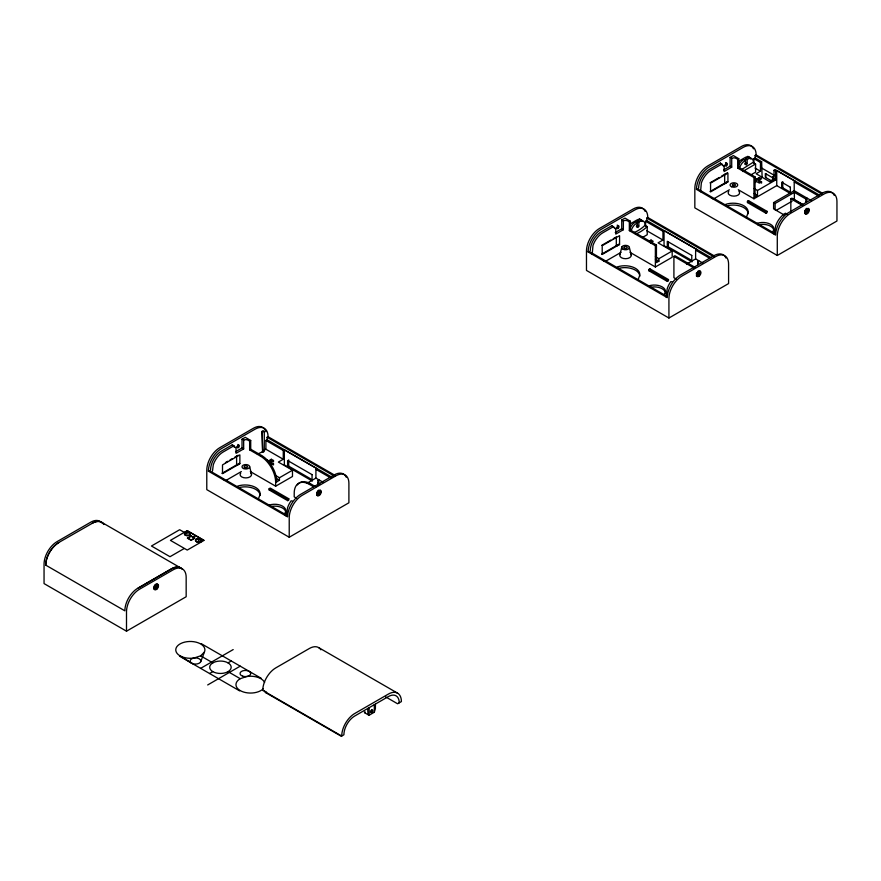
<?xml version="1.0" encoding="UTF-8"?>
<svg xmlns="http://www.w3.org/2000/svg" width="881" height="881" viewBox="0 0 881 881"><rect width="100%" height="100%" fill="white"/><g stroke="black" fill="none" stroke-linecap="round" stroke-linejoin="round"><path stroke-width="1.32" d="M250.303 471.555L275.665 486.191L275.665 482.436A21.474 12.4 60 0 0 260.479 456.127L249.631 449.872L249.631 441.095L248.001 440.159A3.072 1.773 0 0 0 243.663 440.159L242.033 439.223L242.033 447.989L235.524 451.744M275.665 482.436L279.464 480.244L279.464 477.733L292.481 470.223L292.481 476.478L275.665 486.191M615.224 232.529L621.733 228.774L621.733 219.997L623.363 220.944A3.072 1.773 0 0 1 627.701 220.944L629.331 221.88L629.331 230.646L630.411 230.029L656.444 245.05L656.444 262.593L658.889 261.183L658.889 258.684L672.181 251.008L672.181 257.263L655.365 266.976L630.003 252.34M723.587 169.967L730.096 166.212L730.096 157.446L731.715 158.382A3.072 1.773 0 0 1 736.064 158.382L737.683 159.318L737.683 168.084L738.774 167.467L755.039 176.861L755.039 196.904L757.484 195.494L757.484 190.483L775.654 179.988L775.654 171.222L774.025 170.286L774.025 179.052L769.686 181.552M811.456 200.659L794.21 190.703L773.595 202.597L773.595 208.863L784.079 214.92M775.115 209.744L775.115 203.478L794.365 192.355L806.699 199.48M212.497 471.016L213.29 464.761A15.34 8.854 -60 0 1 223.047 452.063L233.894 445.797L236.064 448.297L236.064 453.308L243.663 448.925L243.663 440.159M619.96 254.587L621.81 247.021M258.166 499.494L259.565 495.849A14.955 8.634 0 0 0 254.224 486.753A14.955 8.634 0 0 0 237.639 486.125M200.681 661.807L204.403 652.061A14.57 8.414 0 0 0 191.595 641.5A14.57 8.414 0 0 0 175.815 650.607A14.57 8.414 0 0 0 194.106 658.008L200.637 655.827L204.403 652.061M637.866 280.279L639.265 276.623A14.955 8.634 0 0 0 633.913 267.538A14.955 8.634 0 0 0 617.328 266.91M746.218 217.717L747.617 214.061A14.955 8.634 0 0 0 742.276 204.976A14.955 8.634 0 0 0 725.691 204.348M365.186 711.925L365.009 712.96L369.029 715.273L374.304 712.222L375.383 708.676L375.46 704.04L388.378 696.574A15.34 8.854 -60 0 1 399.225 702.84M772.406 180.109L772.945 176.541L772.945 180.396M638.824 226.109L638.009 227.518L636.379 226.582L637.194 225.173L638.824 226.109L638.824 222.034L637.194 221.098L637.194 227.045M747.176 163.547L746.361 164.956L744.742 164.02L745.546 162.611L747.176 163.547L747.176 159.472L745.546 158.536L745.546 164.483M239.863 463.648L222.508 473.67L222.508 464.893L239.863 454.882L239.863 463.648L236.615 465.52L236.615 456.028M619.563 244.433L602.208 254.455L602.208 245.678L619.563 235.656L619.563 244.433L616.304 246.306L616.304 236.813M727.926 181.871L710.571 191.893L710.571 183.116L727.926 173.094L727.926 181.871L724.667 183.744L724.667 174.251M233.894 445.797L232.276 444.85L221.428 451.116A15.34 8.854 -60 0 0 210.57 469.903M242.033 439.223L245.292 437.339L250.711 440.467L250.711 449.244L249.631 449.872M623.363 220.944L623.363 229.71L615.764 234.093L615.764 229.082L611.965 225.635L601.117 231.901A15.34 8.854 -60 0 0 590.27 250.689M621.733 219.997L624.981 218.125L630.411 221.252L630.411 230.029M731.715 158.382L731.715 167.148L724.127 171.531L724.127 166.52L720.328 163.073L709.48 169.339A15.34 8.854 -60 0 0 698.633 188.127M730.096 157.446L733.344 155.563L738.774 158.69L738.774 167.467M613.594 226.582L602.747 232.837A15.34 8.854 -60 0 0 592.979 245.546L592.186 254.301M721.957 164.02L711.11 170.286A15.34 8.854 -60 0 0 701.342 182.984L700.549 191.75M262.109 431.393L263.188 430.765L264.278 431.393L264.278 451.435L262.648 452.371L262.109 431.393L262.648 452.371M262.648 431.701L262.109 432.02L264.278 431.393M249.631 441.095L250.711 440.467M629.331 221.88L630.411 221.252M737.683 159.318L738.774 158.69M630.411 223.763L636.919 220.008A7.676 4.427 -60 0 1 642.128 221.494M738.774 161.201L745.282 157.446A7.676 4.427 -60 0 1 750.48 158.932M637.194 221.098L638.009 220.624A7.676 4.427 -60 0 1 642.943 221.439M745.546 158.536L746.361 158.062A7.676 4.427 -60 0 1 751.295 158.877M638.824 222.034L639.628 221.571A7.676 4.427 -60 0 1 645.057 224.699L645.057 225.327A33.181 19.151 -60 0 1 634.441 232.397M747.176 159.472L747.991 159.009A7.676 4.427 -60 0 1 753.42 162.137L741.659 169.548M346.277 477.26A18.413 10.627 -60 0 0 334.251 474.914L300.619 494.34A18.413 10.627 -60 0 0 287.602 516.883L208.401 471.159L209.381 470.597L287.393 515.638M332.104 477.315L267.097 439.784L267.097 437.273L268.066 436.712L335.441 475.608M725.977 258.034A18.413 10.627 -60 0 0 713.94 255.699L680.319 275.114A18.413 10.627 -60 0 0 667.291 297.668L588.101 251.944L589.081 251.382L667.093 296.423M710.626 257.417L646.797 220.569L646.797 218.059L647.766 217.497L713.962 255.71M834.329 195.483A18.413 10.627 -60 0 0 822.303 193.137L788.671 212.563A18.413 10.627 -60 0 0 775.654 235.106L696.464 189.382L697.444 188.82L775.445 233.861M762.098 177.301L761.658 161.763L755.149 158.007L755.149 155.496L756.129 154.935L822.325 193.148M225.437 462.58L227.75 461.248M230.062 459.904L232.375 458.572M234.698 457.239L238.167 455.235M601.668 245.37L610.918 240.028M613.231 238.685L615.544 237.352M710.02 182.808L719.281 177.466M721.594 176.123L727.376 172.786M265.897 440.467L283.264 450.488L283.264 459.265L265.897 449.244L265.897 440.467L267.097 439.784M645.597 226.263L645.597 221.252L646.797 220.569M753.96 163.701L753.96 158.69L755.149 158.007M742.661 171.487L755.59 164.02L755.59 172.158L750.887 174.879M221.968 473.35L239.324 463.329M601.668 254.135L619.024 244.114M710.02 191.573L727.376 181.552M753.96 158.69L760.468 162.456L761.658 161.763M257.373 454.167L262.648 451.744L262.109 452.063M264.091 450.279L265.897 449.244M260.479 456.127L261.558 455.499A21.474 12.4 60 0 1 276.755 481.808M642.524 237.441L647.227 234.72L647.227 226.582L645.057 225.327M760.468 162.456L760.468 171.222L756.129 173.722L770.005 181.86M226.142 480.343L241.328 471.566M605.831 261.128L621.028 252.351M714.194 198.566L729.38 189.789M737.683 168.084L753.96 177.488L755.039 176.861M283.264 450.488L284.343 449.872L316.995 468.714L315.916 469.342L315.916 478.119L306.962 483.284M645.597 221.252L662.952 231.274L664.043 230.646L696.695 249.499L695.616 250.127L695.616 258.893L686.53 264.146M266.811 459.783L268.617 460.829L271.326 459.265L273.495 460.51L273.495 461.765M649.22 241.086L651.026 240.05L653.195 241.295L650.475 242.859M754.863 178.006L756.669 179.052L759.378 177.488L761.558 178.733L758.838 180.308L758.838 181.552L760.644 182.598M754.863 179.261L756.669 180.308L759.378 178.733L759.378 177.488M774.025 170.286L775.225 169.593L818.978 194.855M270.786 462.085L273.495 463.648L273.495 464.904L270.786 463.329L270.786 462.085L273.495 460.51M754.863 182.598L756.669 181.552L759.378 183.116L761.558 181.871L761.558 183.116M775.654 171.222L776.745 170.595L795.29 181.31L794.21 181.927L794.21 190.703M271.326 464.904L273.495 463.648M283.264 459.265L278.374 462.085L292.481 470.223M662.952 231.274L662.952 240.05L658.074 242.859L672.181 251.008M629.331 230.646L655.365 245.678L656.444 245.05M747.451 201.286L748.531 200.659L767.087 211.374L767.087 212.618L765.996 213.246L747.451 202.542L747.451 201.286L765.996 211.991L767.087 211.374M747.451 202.542L748.531 201.914L748.531 200.659M738.3 189.734L753.96 198.776L776.745 185.627L790.653 193.655M269.157 488.702L270.236 488.074L288.792 498.778L288.792 500.034L287.713 500.661L269.157 489.957L269.157 488.702L287.713 499.406L288.792 498.778M648.857 269.487L649.936 268.859L668.492 279.563L668.492 280.819L667.402 281.446L648.857 270.731L648.857 269.487L667.402 280.191L668.492 279.563M269.157 489.957L270.236 489.329M648.857 270.731L649.936 270.115L649.936 268.859M676.278 279.057L673.91 277.68L673.91 256.382L674.989 255.765L695.197 267.428M192.763 537.19L195.516 535.604M184.107 548.577L170 556.715L151.455 546.011L179.658 529.723L184.294 532.399M790.841 212.09L790.841 198.776L791.931 198.148L803.615 204.899M776.249 210.339L792.107 201.187M296.589 498.272L294.21 496.895L294.21 493.14A21.474 12.4 60 0 1 309.396 484.374L310.475 483.746L315.839 486.841M317.975 485.563L317.975 480.552L319.054 479.925M697.675 265.093L697.675 261.338L698.754 260.71M806.027 202.542L806.027 198.776L807.117 198.148M137.888 588.288L171.52 568.873A18.413 10.627 -60 0 1 182.345 569.302M284.761 514.768L286.997 513.469M126.501 631.192L186.166 596.745L186.166 577.319A18.413 10.627 -60 0 0 173.15 569.809L139.517 589.224A18.413 10.627 -60 0 0 126.501 611.777L126.501 631.192L44.05 583.585L44.05 564.17A18.413 10.627 -60 0 1 57.067 541.628L90.699 522.213A18.413 10.627 -60 0 1 101.524 522.642M289.221 537.245L348.898 502.787L348.898 483.372A18.413 10.627 -60 0 0 335.87 475.861L302.249 495.276A18.413 10.627 -60 0 0 289.221 517.819L289.221 537.245L206.782 489.638L206.782 470.223A18.413 10.627 -60 0 1 219.798 447.669L253.431 428.254A18.413 10.627 -60 0 1 264.906 429.576M668.921 318.019L728.587 283.572L728.587 264.157A18.413 10.627 -60 0 0 715.57 256.646L681.938 276.061A18.413 10.627 -60 0 0 668.921 298.604L668.921 318.019L586.471 270.423L586.471 251.008A18.413 10.627 -60 0 1 599.487 228.454L633.12 209.039A18.413 10.627 -60 0 1 645.145 211.374M777.284 255.468L836.95 221.01L836.95 201.595A18.413 10.627 -60 0 0 823.933 194.084L790.301 213.499A18.413 10.627 -60 0 0 777.284 236.042L777.284 255.468L694.834 207.861L694.834 188.446A18.413 10.627 -60 0 1 707.85 165.892L741.483 146.477A18.413 10.627 -60 0 1 753.508 148.812M200.637 668.36L233.19 649.572M209.59 673.525L212.839 671.641A10.737 6.2 0 0 0 230.811 668.866A10.737 6.2 0 0 0 217.651 661.268A10.737 6.2 0 0 0 212.839 671.641M228.025 662.875L231.285 660.992M207.685 684.955L240.227 666.157M264.487 690.693L265.577 692.565L266.558 692.003M265.577 692.565L341.299 736.285L343.898 734.787A15.34 8.854 -60 0 1 354.746 716L375.46 704.04M228.025 671.641L240.238 678.689L246.768 676.509A14.57 8.414 0 0 1 264.619 682.467M755.149 155.496L822.524 194.393M794.21 181.927L819.055 196.276M753.42 162.765L755.59 164.02M761.658 168.029L775.225 175.859M772.406 177.61L765.347 173.535L765.347 177.301L772.406 181.365M755.039 168.084L760.468 171.222M774.025 179.052L775.654 179.988M803.34 205.053L794.365 199.877L794.365 192.355M758.838 180.308L761.558 181.871M790.841 198.776L802.525 205.526M730.096 166.212L731.715 167.148M724.127 166.52L720.328 163.073M754.07 188.512L757.484 190.483M773.595 202.597L775.115 203.478M754.07 193.523L757.484 195.494M787.592 214.435L785.423 213.18A15.34 8.854 -60 0 0 775.654 225.888L774.278 234.313M646.797 218.059L714.172 256.955M695.616 250.127L709.657 258.243M646.753 230.69L662.952 240.05M695.616 258.893L703.093 263.221M692.059 261.855L664.043 245.678L664.043 230.646M673.91 256.382L694.107 268.055M621.733 228.774L623.363 229.71M615.764 229.082L611.965 225.635M655.398 256.668L658.889 258.684M655.398 259.168L658.889 261.183M672.126 281.865L670.837 281.601A15.34 8.854 -60 0 0 667.291 288.45L665.926 296.875M267.097 437.273L334.472 476.169M315.916 469.342L331.091 478.108M315.916 478.119L323.404 482.436M320.144 484.319L317.975 483.063A3.072 1.773 0 0 0 317.975 480.552M312.359 481.07L284.343 464.893L284.343 449.872M250.711 449.244L261.558 455.499M309.396 484.374L313.68 486.852M242.033 447.989L243.663 448.925M274.784 475.035L279.464 477.733M275.962 478.229L279.464 480.244M292.426 501.08L291.137 500.815A15.34 8.854 -60 0 0 287.602 507.665L286.226 516.09M187.246 530.825L203.786 540.372M184.492 532.421L187.246 534.007M198.269 540.372L201.033 541.958M101.634 522.301L180.616 567.893M318.614 647.568L397.584 693.16M385.768 696.948L397.606 703.776L401.395 701.584A18.413 10.627 -60 0 0 388.378 694.074L355.384 713.136A18.413 10.627 -60 0 0 341.729 736.042L262.758 690.44A18.413 10.627 -60 0 1 275.775 667.897L309.407 648.471A18.413 10.627 -60 0 1 320.882 649.793M201.176 643.615L261.382 678.381M200.637 655.827L212.839 662.875M179.482 656.147L239.687 690.902M180.021 655.827L191.695 663.195M365.009 712.96L364.327 712.035M232.276 444.85L234.445 447.361M629.353 247.385L631.248 255.116M249.653 466.6L251.548 474.33M374.304 704.701L374.304 712.222M369.018 707.762C369.91 720.361 367.256 714.073 367.862 708.434M782.757 181.585L782.757 187.851M776.745 170.595L776.745 185.627M765.897 173.755L765.897 177.61M765.996 211.991L765.996 213.246M756.669 179.052L756.669 180.308M753.96 177.488L753.96 198.776M668.382 241.923L668.382 246.933M667.402 280.191L667.402 281.446M655.365 245.678L655.365 266.976M651.026 240.05L651.026 241.295M288.682 459.893L288.682 466.148M287.713 499.406L287.713 500.661M271.326 459.265L271.326 460.51L268.617 462.085L268.617 460.829M45.79 565.173A18.413 10.627 -60 0 1 58.807 542.63M181.475 568.487A18.413 10.627 -60 0 0 171.41 568.807L138.416 587.869A18.413 10.627 -60 0 0 124.871 610.83L45.68 565.106A18.413 10.627 -60 0 1 58.697 542.564L92.439 523.215A18.413 10.627 -60 0 1 103.914 524.525M155.474 584.764A1.531 0.881 -60 0 1 155.706 585.997A1.531 0.881 -60 0 1 154.704 587.341M92.329 523.149A18.413 10.627 -60 0 1 103.154 523.578M154.56 585.369A3.072 1.773 -60 0 1 157.71 584.444A3.072 1.773 -60 0 1 156.554 588.618A3.072 1.773 -60 0 1 153.679 588.53M153.679 587.341A3.072 1.773 -60 0 1 154.164 585.997M639.386 218.851A7.676 4.427 -60 0 1 641.038 220.867M647.766 217.497A18.413 10.627 -60 0 0 634.749 209.975L601.117 229.401A18.413 10.627 -60 0 0 588.101 251.944M617.933 226.99A3.072 1.773 -60 0 1 617.537 227.617M697.675 261.338A3.072 1.773 0 0 1 697.675 263.848M630.19 228.014A7.676 4.427 -60 0 1 634.749 222.508L635.564 222.034L637.194 222.981L636.379 223.444A7.676 4.427 -60 0 0 631.17 230.954M602.813 260.17A3.832 2.214 0 0 1 603.43 260.49M603.914 260.875A3.832 2.214 0 0 1 604.245 261.316M630.521 253.761A5.738 3.315 0 0 1 625.686 258.706A5.738 3.315 0 0 1 620.378 253.915M647.227 226.582A33.181 19.151 -60 0 1 635.432 234.082M617.129 225.206A1.531 0.881 -60 0 1 617.856 226.483A1.531 0.881 -60 0 1 616.304 227.981M698.071 271.755A1.531 0.881 -60 0 1 697.785 273.539A1.531 0.881 -60 0 1 696.364 274.255M699.833 270.952A3.072 1.773 -60 0 1 699.448 274.905A3.072 1.773 -60 0 1 696.298 275.83M696.298 273.495A3.072 1.773 -60 0 1 696.585 272.835M697.95 271.216A3.072 1.773 -60 0 1 698.479 270.919M648.812 285.896A11.123 6.42 0 0 1 662.237 286.92A11.123 6.42 0 0 1 664.01 294.672M649.671 287.514A11.123 6.42 0 0 1 665.496 293.34M618.484 268.441A14.955 8.634 0 0 1 639.771 276.26M268.066 436.712A18.413 10.627 -60 0 0 255.049 429.201L221.428 448.616A18.413 10.627 -60 0 0 208.401 471.159M238.233 446.204A3.072 1.773 -60 0 1 237.385 447.383M265.456 430.589A18.413 10.627 -60 0 1 265.886 431.734M223.113 479.385A3.832 2.214 0 0 1 223.73 479.705M250.821 472.976A5.738 3.315 0 0 1 245.986 477.92A5.738 3.315 0 0 1 240.689 473.13M318.481 491.213A1.531 0.881 -60 0 1 317.975 492.92A1.531 0.881 -60 0 1 316.664 493.47M237.925 444.465A1.531 0.881 -60 0 1 238.013 446.061A1.531 0.881 -60 0 1 236.615 447.196M320.144 490.166A3.072 1.773 -60 0 1 319.748 494.12A3.072 1.773 -60 0 1 316.598 495.045M316.598 492.71A3.072 1.773 -60 0 1 316.896 492.05M317.744 490.871A3.072 1.773 -60 0 1 318.779 490.133M297.326 484.924A21.474 12.4 60 0 1 310.475 483.746M269.112 505.11A11.123 6.42 0 0 1 282.537 506.135A11.123 6.42 0 0 1 284.31 513.887M271.8 506.355A11.123 6.42 0 0 1 285.796 512.555M238.795 487.656A14.955 8.634 0 0 1 260.071 495.485M371.628 709.69A1.531 0.881 -60 0 1 370.582 711.87M263.166 688.843A14.57 8.414 0 0 1 241.669 691.321A14.57 8.414 0 0 1 240.238 678.689M747.749 156.289A7.676 4.427 -60 0 1 749.401 158.305M756.129 154.935A18.413 10.627 -60 0 0 743.112 147.424L709.48 166.839A18.413 10.627 -60 0 0 696.464 189.382M726.296 164.428A3.072 1.773 -60 0 1 725.9 165.055M806.027 198.776A3.072 1.773 0 0 1 806.027 201.286M738.542 165.463A7.676 4.427 -60 0 1 743.112 159.946L743.927 159.472L745.546 160.419L744.742 160.882A7.676 4.427 -60 0 0 739.533 168.392M711.176 197.608A3.832 2.214 0 0 1 711.793 197.928M712.277 198.313A3.832 2.214 0 0 1 712.608 198.754M738.884 191.199A5.738 3.315 0 0 1 734.038 196.144A5.738 3.315 0 0 1 728.741 191.353M725.492 162.644A1.531 0.881 -60 0 1 726.208 163.921A1.531 0.881 -60 0 1 724.667 165.419M806.434 209.193A1.531 0.881 -60 0 1 806.148 210.977A1.531 0.881 -60 0 1 804.727 211.693M808.196 208.39A3.072 1.773 -60 0 1 807.811 212.343A3.072 1.773 -60 0 1 804.65 213.268M804.65 210.933A3.072 1.773 -60 0 1 804.948 210.273M805.807 209.094A3.072 1.773 -60 0 1 806.831 208.357M757.175 223.334A11.123 6.42 0 0 1 770.6 224.358A11.123 6.42 0 0 1 772.362 232.11M758.034 224.963A11.123 6.42 0 0 1 773.859 230.778M726.847 205.879A14.955 8.634 0 0 1 748.134 213.709M187.246 530.659L170.429 540.372L187.246 550.074L204.062 540.372L187.246 530.659M191.133 535.934L187.334 538.126L191.133 540.317L194.932 538.126L191.133 535.934M191.133 536.254L187.884 538.126L191.133 540.009L194.393 538.126L191.133 536.254M790.356 187.224L781.678 182.213L781.678 187.224L790.356 192.234L790.356 187.224M691.761 255.424L667.291 241.295L667.291 246.306L691.761 260.435L691.761 255.424M312.061 474.639L287.602 460.51L287.602 465.52L312.061 479.649L312.061 474.639M156.069 587.77A1.531 0.881 -60 0 0 156.554 585.391A1.531 0.881 -60 0 0 154.737 586.999A1.531 0.881 -60 0 0 156.069 587.77M156.763 589.235A3.072 1.773 -60 0 0 157.952 584.433A3.072 1.773 -60 0 0 154.274 587.429A3.072 1.773 -60 0 0 156.763 589.235M624.684 248.409A1.685 0.969 0 0 0 627.217 247.561A1.685 0.969 0 0 0 624.684 246.713A1.685 0.969 0 0 0 624.684 248.409M623.175 249.312A3.832 2.214 0 0 0 629.331 247.858A3.832 2.214 0 0 0 624.078 245.513A3.832 2.214 0 0 0 623.175 249.312M618.22 228.256A1.531 0.881 -60 0 0 618.704 225.877A1.531 0.881 -60 0 0 616.887 227.485A1.531 0.881 -60 0 0 618.22 228.256M698.49 274.597A1.531 0.881 -60 0 0 698.985 272.229A1.531 0.881 -60 0 0 697.168 273.837A1.531 0.881 -60 0 0 698.49 274.597M699.195 276.072A3.072 1.773 -60 0 0 700.384 271.271A3.072 1.773 -60 0 0 696.695 274.266A3.072 1.773 -60 0 0 699.195 276.072M244.643 467.47A1.685 0.969 0 0 0 247.462 467.029A1.685 0.969 0 0 0 245.392 465.84A1.685 0.969 0 0 0 244.643 467.47M243.486 468.527A3.832 2.214 0 0 0 249.631 467.073A3.832 2.214 0 0 0 244.378 464.728A3.832 2.214 0 0 0 243.486 468.527M238.52 447.471A1.531 0.881 -60 0 0 239.004 445.092A1.531 0.881 -60 0 0 237.187 446.7A1.531 0.881 -60 0 0 238.52 447.471M318.801 493.823A1.531 0.881 -60 0 0 319.285 491.444A1.531 0.881 -60 0 0 317.468 493.052A1.531 0.881 -60 0 0 318.801 493.823M319.495 495.287A3.072 1.773 -60 0 0 320.684 490.486A3.072 1.773 -60 0 0 317.006 493.481A3.072 1.773 -60 0 0 319.495 495.287M185.836 535.428A2.841 1.641 0 0 0 190.087 534.007A2.841 1.641 0 0 0 185.836 532.587A2.841 1.641 0 0 0 185.836 535.428M196.848 541.793A2.841 1.641 0 0 0 201.11 540.372A2.841 1.641 0 0 0 196.848 538.952A2.841 1.641 0 0 0 196.848 541.793M196.926 541.716A2.687 1.553 0 0 0 200.956 540.372A2.687 1.553 0 0 0 196.926 539.029A2.687 1.553 0 0 0 196.926 541.716M185.913 535.351A2.687 1.553 0 0 0 189.933 534.007A2.687 1.553 0 0 0 185.913 532.664A2.687 1.553 0 0 0 185.913 535.351M371.661 712.498A1.531 0.881 -60 0 0 372.608 710.075A1.531 0.881 -60 0 0 370.725 711.154A1.531 0.881 -60 0 0 371.661 712.498M192.807 663.69A5.374 3.106 0 0 0 200.857 661.003A5.374 3.106 0 0 0 192.807 658.316A5.374 3.106 0 0 0 192.807 663.69M242.693 676.201A5.374 3.106 0 0 0 250.744 673.513A5.374 3.106 0 0 0 242.693 670.837A5.374 3.106 0 0 0 242.693 676.201M732.805 185.627A1.531 0.881 0 0 0 735.371 185.23A1.531 0.881 0 0 0 733.488 184.14A1.531 0.881 0 0 0 732.805 185.627M731.538 186.75A3.832 2.214 0 0 0 737.694 185.296A3.832 2.214 0 0 0 732.441 182.951A3.832 2.214 0 0 0 731.538 186.75M807.547 213.51A3.072 1.773 -60 0 0 808.736 208.709A3.072 1.773 -60 0 0 805.058 211.704A3.072 1.773 -60 0 0 807.547 213.51M726.572 165.694A1.531 0.881 -60 0 0 727.067 163.315A1.531 0.881 -60 0 0 725.25 164.923A1.531 0.881 -60 0 0 726.572 165.694M806.853 212.046A1.531 0.881 -60 0 0 807.337 209.667A1.531 0.881 -60 0 0 805.531 211.275A1.531 0.881 -60 0 0 806.853 212.046"/></g></svg>
